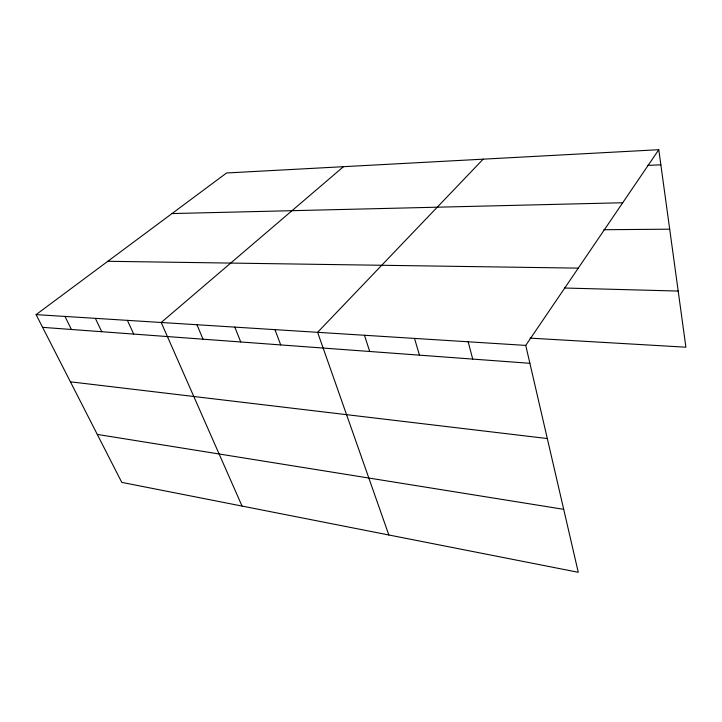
<?xml version="1.0" encoding="UTF-8"?>
<svg xmlns="http://www.w3.org/2000/svg" width="722" height="722" viewBox="0 0 722 722"><rect width="100%" height="100%" fill="white"/><g stroke="black" fill="none" stroke-linecap="round" stroke-linejoin="round"><path stroke-width="1.08" d="M525.742 345.405L658.78 149.707L226.573 172.982L36.1 314.621L121.783 482.386L578.277 572.293L525.742 345.405L36.1 314.621M483.171 159.165L317.617 332.319L388.842 534.984M343.473 166.692L161.214 322.49L242.05 506.068M647.372 165.41L660.856 164.806M171.989 213.568L622.725 202.747M603.8 229.731L669.691 229.181M107.822 261.292L578.277 268.133M564.487 288.015L678.193 291.056M530.002 338.122L685.9 347.201L658.78 149.707M42.607 327.355L529.885 363.301M70.413 381.812L547.312 438.543M97.28 434.418L563.702 509.326M64.971 316.435L71.424 329.476M95.358 318.348L101.748 331.714M127.397 320.36L133.696 334.069M196.962 324.738L203.026 339.187M234.812 327.111L240.733 341.966M274.956 329.638L280.705 344.917M364.457 335.27L369.718 351.488M414.518 338.41L419.464 355.152M468.145 341.786L472.729 359.078"/></g></svg>
